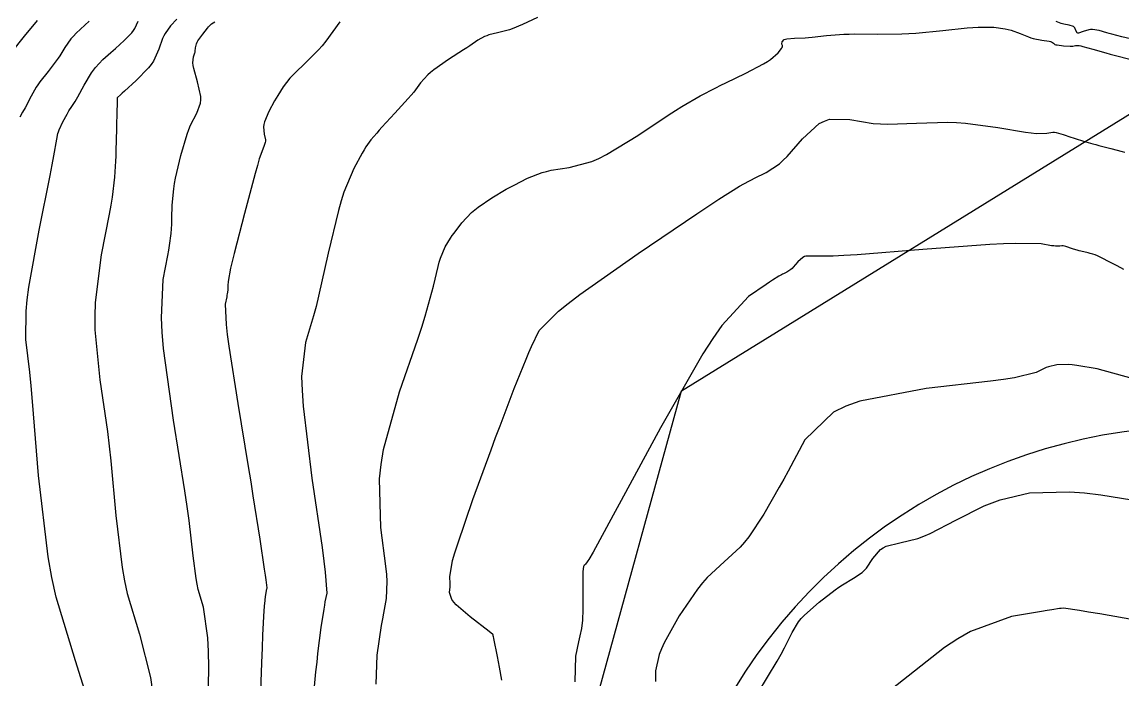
# Model space of a CAD drawing. Header units: metres. Extents: x 837475 to 838479, y 1189012 to 1191015.
# Drawn here: x 837683 to 837764.1, y 1190113.1 to 1190161.6 of the extents above; entities that cross this region are included whole.
import ezdxf

# ---------------------------------------------------------------- set-up
doc = ezdxf.new("R2010")
doc.units = ezdxf.units.M
doc.header["$LTSCALE"] = 0.3
for name, color, linetype in [('CORREDORVIA', 70, 'Continuous'), ('COTAS 10', 1, 'Continuous'), ('COTAS INT', 252, 'Continuous'), ('VIA2', 121, 'Continuous')]:
    doc.layers.add(name, color=color, linetype=linetype)

msp = doc.modelspace()

# ---------------------------------------------------------------- linework, layer by layer
at = {"layer": 'CORREDORVIA'}
msp.add_lwpolyline([(837910.67578, 1191000.96488), (838157.033, 1190996.193), (838237.174, 1190821.339), (838237.001, 1190602.875), (838240.0305, 1190437.1985), (838223.5365, 1190366.2715), (838212.196, 1190288.9195), (838227.642, 1189916.876), (838080.482, 1189451.8445), (837860.4834, 1189307.12351), (837593.19071, 1189234.39948), (837744.4868, 1189686.6093), (837750.277, 1189933.973), (837710.4905, 1190057.959), (837731.595, 1190134.414), (837885.383, 1190229.429), (837983.18356, 1190344.11971), (837817.55386, 1190502.18733), (837798.03286, 1190660.16958), (837963.57418, 1190795.98182)], close=True, dxfattribs=at)
at = {"layer": 'COTAS 10'}
for points in [[(837694.416, 1190161.782), (837693.963, 1190161.277), (837693.562, 1190160.726), (837693.464, 1190160.546), (837693.373, 1190160.355), (837693.094, 1190159.566), (837692.692, 1190158.685), (837692.523, 1190158.435), (837692.33, 1190158.182), (837691.425, 1190157.246), (837690.566, 1190156.477), (837690.401, 1190156.329), (837690.268, 1190156.209), (837690.05, 1190156.01), (837690.041, 1190155.996), (837690.039, 1190155.992), (837690.037, 1190155.989), (837690.033, 1190155.979), (837690.024, 1190155.624), (837690.019, 1190155.404), (837690.012, 1190155.131), (837689.98, 1190153.704), (837689.935, 1190152.081), (837689.92, 1190151.684), (837689.905, 1190151.311), (837689.843, 1190150.153), (837689.65, 1190148.663), (837689.552, 1190148.08), (837689.435, 1190147.423), (837688.853, 1190144.434), (837688.407, 1190140.91), (837688.375, 1190139.916), (837688.383, 1190138.914), (837688.746, 1190135.23), (837689.307, 1190131.423), (837689.44, 1190130.344), (837689.565, 1190129.255), (837689.935, 1190125.23), (837690.389, 1190121.401), (837690.566, 1190120.435), (837690.766, 1190119.509), (837691.673, 1190116.508), (837692.484, 1190113.311), (837692.623, 1190112.263)], [(837718.36, 1190113.109), (837718.176, 1190114.076), (837718.025, 1190114.861), (837717.763, 1190116.196), (837717.73, 1190116.326), (837717.725, 1190116.353), (837717.721, 1190116.376), (837717.717, 1190116.422), (837717.717, 1190116.442), (837717.711, 1190116.454), (837717.69, 1190116.475), (837717.416, 1190116.688), (837716.011, 1190117.78), (837714.995, 1190118.663), (837714.809, 1190118.866), (837714.665, 1190119.05), (837714.492, 1190119.567), (837714.555, 1190119.988), (837714.56, 1190120.113), (837714.56, 1190120.241), (837714.517, 1190120.732), (837714.731, 1190121.918), (837714.895, 1190122.484), (837715.103, 1190123.153), (837716.229, 1190126.426), (837717.559, 1190130.078), (837717.896, 1190130.987), (837718.219, 1190131.85), (837719.272, 1190134.595), (837720.14, 1190136.742), (837720.347, 1190137.228), (837720.539, 1190137.668), (837721.113, 1190138.864), (837722.521, 1190140.274), (837723.239, 1190140.849), (837724.099, 1190141.504), (837728.391, 1190144.533), (837732.711, 1190147.453), (837733.589, 1190148.039), (837734.329, 1190148.528), (837735.852, 1190149.489), (837736.535, 1190149.842), (837736.744, 1190149.948), (837736.963, 1190150.057), (837737.827, 1190150.48), (837738.797, 1190151.132), (837739.081, 1190151.385), (837739.373, 1190151.67), (837740.486, 1190152.963), (837741.729, 1190154.093), (837742.102, 1190154.275), (837742.489, 1190154.4), (837743.99, 1190154.38), (837745.706, 1190154.103), (837746.229, 1190154.067), (837746.771, 1190154.048), (837748.898, 1190154.124), (837751.192, 1190154.189), (837751.838, 1190154.162), (837752.49, 1190154.117), (837754.887, 1190153.791), (837756.919, 1190153.454), (837757.341, 1190153.401), (837757.702, 1190153.366), (837758.496, 1190153.385), (837758.921, 1190153.452), (837759.049, 1190153.447), (837759.181, 1190153.431), (837759.696, 1190153.288), (837760.255, 1190153.083), (837760.415, 1190153.029), (837760.578, 1190152.976), (837761.186, 1190152.79), (837761.872, 1190152.599), (837762.084, 1190152.542), (837762.307, 1190152.483), (837763.19, 1190152.254), (837764.032, 1190152.038), (837764.228, 1190151.988)]]:
    msp.add_lwpolyline(points, dxfattribs=at)
at = {"layer": 'COTAS INT'}
for points in [[(837720.987, 1190161.899), (837719.868, 1190161.39), (837719.113, 1190161.065), (837718.911, 1190160.993), (837718.713, 1190160.928), (837718.023, 1190160.762), (837717.397, 1190160.609), (837717.239, 1190160.553), (837717.088, 1190160.491), (837716.596, 1190160.22), (837715.99, 1190159.813), (837715.767, 1190159.665), (837715.519, 1190159.503), (837714.424, 1190158.792), (837713.348, 1190158.036), (837713.112, 1190157.846), (837712.902, 1190157.664), (837712.37, 1190157.074), (837711.864, 1190156.407), (837711.671, 1190156.176), (837711.454, 1190155.925), (837710.481, 1190154.851), (837709.526, 1190153.817), (837709.32, 1190153.591), (837709.141, 1190153.392), (837708.706, 1190152.889), (837708.351, 1190152.366), (837708.222, 1190152.153), (837708.079, 1190151.911), (837707.45, 1190150.792), (837706.727, 1190149.038), (837706.524, 1190148.397), (837706.32, 1190147.687), (837705.577, 1190144.559), (837704.861, 1190141.375), (837704.675, 1190140.631), (837704.494, 1190139.945), (837703.886, 1190137.964), (837703.611, 1190135.463), (837703.64, 1190134.45), (837703.715, 1190133.298), (837704.367, 1190127.979), (837705.112, 1190122.894), (837705.245, 1190121.889), (837705.348, 1190121.059), (837705.455, 1190119.519), (837705.331, 1190118.889), (837705.287, 1190118.633), (837705.24, 1190118.342), (837705.035, 1190116.995), (837704.792, 1190115.082), (837704.719, 1190114.434), (837704.645, 1190113.735), (837704.361, 1190110.781)], [(837684.134, 1190161.674), (837683.183, 1190160.514), (837682.219, 1190159.325)], [(837687.955, 1190161.631), (837687.013, 1190160.741), (837686.808, 1190160.524), (837686.628, 1190160.319), (837686.176, 1190159.683), (837685.808, 1190159.076), (837685.679, 1190158.89), (837685.539, 1190158.695), (837684.938, 1190157.927), (837684.335, 1190157.15), (837684.194, 1190156.95), (837684.064, 1190156.757), (837683.69, 1190156.114), (837683.244, 1190155.257), (837683.068, 1190154.928), (837682.87, 1190154.559)], [(837688.256, 1190110.391), (837686.955, 1190114.53), (837685.534, 1190119.231), (837685.221, 1190120.681), (837684.944, 1190122.194), (837684.232, 1190128.193), (837683.797, 1190133.63), (837683.694, 1190134.789), (837683.598, 1190135.798), (837683.314, 1190138.193), (837683.319, 1190140.289), (837683.406, 1190141.111), (837683.53, 1190142.037), (837684.285, 1190146.251), (837685.091, 1190150.255), (837685.247, 1190151.048), (837685.374, 1190151.705), (837685.587, 1190152.94), (837685.67, 1190153.346), (837685.715, 1190153.479), (837685.768, 1190153.622), (837686.037, 1190154.217), (837686.337, 1190154.788), (837686.41, 1190154.916), (837686.479, 1190155.032), (837686.692, 1190155.34), (837686.944, 1190155.717), (837687.038, 1190155.875), (837687.143, 1190156.057), (837687.606, 1190156.908), (837688.141, 1190157.81), (837688.29, 1190158.024), (837688.44, 1190158.222), (837688.985, 1190158.808), (837689.557, 1190159.315), (837689.724, 1190159.463), (837689.895, 1190159.615), (837690.541, 1190160.191), (837691.109, 1190160.777), (837691.231, 1190160.935), (837691.336, 1190161.091), (837691.587, 1190161.637)], [(837696.674, 1190108.487), (837696.773, 1190114.064), (837696.753, 1190115.23), (837696.712, 1190116.232), (837696.391, 1190118.487), (837695.998, 1190119.787), (837695.911, 1190120.188), (837695.834, 1190120.607), (837695.637, 1190122.267), (837695.332, 1190124.88), (837695.187, 1190125.9), (837695.016, 1190127.048), (837694.178, 1190132.267), (837693.448, 1190137.538), (837693.344, 1190138.721), (837693.284, 1190139.783), (837693.422, 1190142.617), (837693.765, 1190144.381), (837693.834, 1190144.769), (837693.892, 1190145.113), (837694.006, 1190145.992), (837694.042, 1190146.675), (837694.051, 1190146.896), (837694.06, 1190147.129), (837694.087, 1190148.087), (837694.197, 1190149.282), (837694.259, 1190149.665), (837694.334, 1190150.071), (837694.716, 1190151.727), (837695.181, 1190153.303), (837695.308, 1190153.658), (837695.434, 1190153.979), (837695.884, 1190154.843), (837696.165, 1190155.584), (837696.185, 1190155.827), (837696.18, 1190156.085), (837695.953, 1190157.153), (837695.667, 1190158.152), (837695.625, 1190158.366), (837695.598, 1190158.554), (837695.638, 1190159.01), (837695.75, 1190159.283), (837695.77, 1190159.355), (837695.784, 1190159.426), (837695.796, 1190159.672), (837695.864, 1190159.968), (837695.915, 1190160.071), (837695.979, 1190160.184), (837696.326, 1190160.667), (837696.689, 1190161.115), (837696.764, 1190161.205), (837696.828, 1190161.281), (837696.966, 1190161.435), (837697.226, 1190161.571)], [(837706.432, 1190161.577), (837705.39, 1190160.16), (837705.113, 1190159.821), (837704.842, 1190159.505), (837703.906, 1190158.558), (837703.104, 1190157.804), (837702.917, 1190157.61), (837702.746, 1190157.422), (837702.252, 1190156.795), (837701.851, 1190156.161), (837701.737, 1190155.968), (837701.622, 1190155.767), (837701.199, 1190154.979), (837700.884, 1190154.214), (837700.837, 1190154.028), (837700.808, 1190153.853), (837700.849, 1190153.314), (837700.939, 1190152.889), (837700.941, 1190152.786), (837700.933, 1190152.69), (837700.821, 1190152.395), (837700.496, 1190151.487), (837700.353, 1190151.004), (837700.187, 1190150.421), (837699.399, 1190147.476), (837698.644, 1190144.518), (837698.499, 1190143.926), (837698.382, 1190143.433), (837698.193, 1190142.471), (837698.185, 1190142.178), (837698.182, 1190142.107), (837698.18, 1190142.04), (837698.168, 1190141.831), (837698.134, 1190141.562), (837698.116, 1190141.457), (837698.095, 1190141.339), (837697.99, 1190140.799), (837698.054, 1190139.296), (837698.139, 1190138.57), (837698.254, 1190137.71), (837698.914, 1190133.481), (837699.679, 1190128.843), (837699.861, 1190127.723), (837700.03, 1190126.675), (837700.531, 1190123.484), (837700.862, 1190121.278), (837700.923, 1190120.851), (837700.972, 1190120.503), (837701.038, 1190119.909), (837701.014, 1190119.789), (837701.006, 1190119.74), (837700.997, 1190119.684), (837700.958, 1190119.428), (837700.912, 1190119.064), (837700.898, 1190118.941), (837700.884, 1190118.808), (837700.83, 1190118.246), (837700.741, 1190116.423), (837700.704, 1190115.495), (837700.663, 1190114.384), (837700.472, 1190108.841)], [(837709.108, 1190112.822), (837709.169, 1190114.952), (837709.504, 1190117.144), (837709.583, 1190117.624), (837709.656, 1190118.05), (837709.872, 1190119.13), (837709.914, 1190120.371), (837709.878, 1190120.898), (837709.821, 1190121.504), (837709.442, 1190124.356), (837709.341, 1190127.935), (837709.459, 1190129.001), (837709.641, 1190130.098), (837710.825, 1190134.329), (837712.179, 1190138.225), (837712.467, 1190139.111), (837712.718, 1190139.913), (837713.31, 1190142.114), (837713.655, 1190143.565), (837713.75, 1190143.894), (837713.844, 1190144.192), (837714.179, 1190145.005), (837714.57, 1190145.647), (837714.698, 1190145.837), (837714.836, 1190146.031), (837715.406, 1190146.778), (837716.125, 1190147.536), (837716.357, 1190147.738), (837716.603, 1190147.936), (837717.607, 1190148.623), (837718.679, 1190149.25), (837718.968, 1190149.411), (837719.253, 1190149.565), (837720.251, 1190150.076), (837721.315, 1190150.482), (837721.641, 1190150.571), (837721.981, 1190150.65), (837723.323, 1190150.85), (837724.969, 1190151.295), (837725.5, 1190151.527), (837726.064, 1190151.807), (837728.375, 1190153.214), (837730.613, 1190154.705), (837731.131, 1190155.038), (837731.605, 1190155.336), (837732.952, 1190156.125), (837734.112, 1190156.725), (837734.468, 1190156.905), (837734.839, 1190157.09), (837736.308, 1190157.809), (837737.629, 1190158.495), (837737.908, 1190158.66), (837738.148, 1190158.815), (837738.702, 1190159.282), (837738.938, 1190159.607), (837738.978, 1190159.672), (837739.008, 1190159.726), (837739.024, 1190159.829), (837738.985, 1190159.892), (837738.98, 1190159.921), (837738.977, 1190159.954), (837738.986, 1190160.112), (837739.141, 1190160.265), (837739.23, 1190160.295), (837739.339, 1190160.319), (837739.9, 1190160.363), (837740.683, 1190160.398), (837740.932, 1190160.417), (837741.195, 1190160.44), (837742.263, 1190160.558), (837743.539, 1190160.664), (837743.934, 1190160.679), (837744.346, 1190160.689), (837745.986, 1190160.674), (837747.795, 1190160.682), (837748.314, 1190160.706), (837748.842, 1190160.739), (837750.815, 1190160.938), (837752.623, 1190161.134), (837753.047, 1190161.164), (837753.437, 1190161.185), (837754.57, 1190161.174), (837755.425, 1190161.056), (837755.64, 1190161.009), (837755.846, 1190160.956), (837756.511, 1190160.711), (837757.126, 1190160.464), (837757.299, 1190160.409), (837757.475, 1190160.36), (837758.123, 1190160.233), (837758.652, 1190160.143), (837758.753, 1190160.118), (837758.834, 1190160.092), (837758.964, 1190159.999), (837759.08, 1190159.915), (837759.152, 1190159.894), (837759.242, 1190159.875), (837759.713, 1190159.819), (837760.206, 1190159.792), (837760.31, 1190159.792), (837760.399, 1190159.794), (837760.606, 1190159.831), (837760.869, 1190159.825), (837760.995, 1190159.801), (837761.144, 1190159.768), (837761.871, 1190159.567), (837762.837, 1190159.288), (837763.136, 1190159.206), (837763.448, 1190159.121), (837764.69, 1190158.797)], [(837764.961, 1190160.262), (837763.996, 1190160.474), (837763.264, 1190160.665), (837763.08, 1190160.715), (837762.904, 1190160.763), (837762.335, 1190160.927), (837761.839, 1190161.012), (837761.709, 1190161.011), (837761.582, 1190160.999), (837761.152, 1190160.865), (837760.821, 1190160.75), (837760.758, 1190160.75), (837760.707, 1190160.763), (837760.624, 1190160.928), (837760.546, 1190161.143), (837760.498, 1190161.188), (837760.438, 1190161.228), (837760.126, 1190161.32), (837759.744, 1190161.395), (837759.641, 1190161.424), (837759.538, 1190161.456), (837759.176, 1190161.602)], [(837764.163, 1190143.353), (837763.652, 1190143.614), (837763.227, 1190143.832), (837762.403, 1190144.251), (837762.159, 1190144.366), (837762.099, 1190144.391), (837762.042, 1190144.414), (837761.865, 1190144.473), (837761.67, 1190144.524), (837761.602, 1190144.542), (837761.528, 1190144.561), (837761.209, 1190144.643), (837760.874, 1190144.73), (837760.79, 1190144.752), (837760.709, 1190144.774), (837760.449, 1190144.846), (837760.219, 1190144.916), (837760.157, 1190144.936), (837760.097, 1190144.957), (837759.885, 1190145.035), (837759.69, 1190145.089), (837759.64, 1190145.095), (837759.591, 1190145.097), (837759.43, 1190145.071), (837759.129, 1190145.064), (837758.993, 1190145.077), (837758.833, 1190145.097), (837758.063, 1190145.225), (837756.166, 1190145.265), (837755.296, 1190145.23), (837754.276, 1190145.175), (837749.348, 1190144.809), (837744.506, 1190144.432), (837743.541, 1190144.37), (837742.739, 1190144.327), (837741.2, 1190144.324), (837740.748, 1190144.33), (837740.632, 1190144.292), (837740.52, 1190144.238), (837740.146, 1190143.898), (837739.811, 1190143.509), (837739.724, 1190143.424), (837739.638, 1190143.347), (837739.347, 1190143.151), (837739.087, 1190143.024), (837739.021, 1190142.991), (837738.958, 1190142.96), (837738.753, 1190142.853), (837738.295, 1190142.564), (837738.072, 1190142.417), (837737.808, 1190142.241), (837736.509, 1190141.363), (837734.561, 1190139.231), (837733.888, 1190138.264), (837733.157, 1190137.134), (837730.033, 1190131.694), (837727.141, 1190126.334), (837726.556, 1190125.255), (837726.064, 1190124.351), (837725.068, 1190122.547), (837724.748, 1190122.01), (837724.682, 1190121.904), (837724.627, 1190121.817), (837724.509, 1190121.658), (837724.456, 1190121.608), (837724.441, 1190121.591), (837724.425, 1190121.571), (837724.367, 1190121.487), (837724.323, 1190121.106), (837724.317, 1190120.901), (837724.312, 1190120.651), (837724.316, 1190119.388), (837724.313, 1190118.069), (837724.304, 1190117.785), (837724.292, 1190117.535), (837724.221, 1190116.926), (837724.096, 1190116.381), (837724.049, 1190116.171), (837723.997, 1190115.937), (837723.768, 1190114.878), (837723.725, 1190113.001)], [(837764.759, 1190135.317), (837762.185, 1190136.046), (837760.689, 1190136.288), (837760.351, 1190136.325), (837760.045, 1190136.349), (837759.217, 1190136.329), (837758.611, 1190136.179), (837758.445, 1190136.122), (837758.28, 1190136.057), (837757.693, 1190135.765), (837756.099, 1190135.38), (837755.299, 1190135.257), (837754.344, 1190135.127), (837749.6, 1190134.595), (837744.725, 1190133.66), (837743.688, 1190133.275), (837742.785, 1190132.836), (837740.653, 1190130.796), (837739.433, 1190128.503), (837739.106, 1190127.905), (837738.784, 1190127.322), (837737.657, 1190125.347), (837736.54, 1190123.669), (837736.223, 1190123.273), (837735.903, 1190122.907), (837734.72, 1190121.831), (837733.482, 1190120.685), (837733.127, 1190120.274), (837732.767, 1190119.822), (837731.423, 1190117.854), (837730.316, 1190115.875), (837730.106, 1190115.417), (837729.938, 1190114.997), (837729.677, 1190113.808), (837729.675, 1190113.01)], [(837737.206, 1190112.16), (837738.627, 1190114.521), (837738.922, 1190115.035), (837739.174, 1190115.488), (837739.725, 1190116.621), (837740.196, 1190117.415), (837740.397, 1190117.655), (837740.628, 1190117.903), (837741.717, 1190118.871), (837742.889, 1190119.762), (837743.173, 1190119.962), (837743.439, 1190120.141), (837744.252, 1190120.62), (837744.894, 1190121.053), (837745.052, 1190121.204), (837745.202, 1190121.367), (837745.669, 1190122.069), (837746.225, 1190122.725), (837746.43, 1190122.86), (837746.658, 1190122.976), (837747.664, 1190123.223), (837748.995, 1190123.552), (837749.428, 1190123.718), (837749.887, 1190123.917), (837751.778, 1190124.907), (837753.87, 1190125.947), (837754.458, 1190126.177), (837755.048, 1190126.383), (837757.21, 1190126.918), (837760.161, 1190126.989), (837761.249, 1190126.903), (837762.455, 1190126.77), (837767.787, 1190125.909)], [(837766.65, 1190117.235), (837762.385, 1190117.988), (837761.555, 1190118.13), (837760.878, 1190118.244), (837759.702, 1190118.415), (837759.547, 1190118.401), (837759.514, 1190118.398), (837759.486, 1190118.396), (837759.418, 1190118.39), (837758.851, 1190118.298), (837758.509, 1190118.24), (837758.086, 1190118.169), (837755.886, 1190117.799), (837752.866, 1190116.692), (837751.926, 1190116.156), (837750.941, 1190115.522), (837747.008, 1190112.402)]]:
    msp.add_lwpolyline(points, dxfattribs=at)
at = {"layer": 'VIA2'}
msp.add_arc((837769.70507, 1190091.78319), 40, 70.7550068, 205.3608564, dxfattribs=at)

doc.saveas('drawing.dxf')
